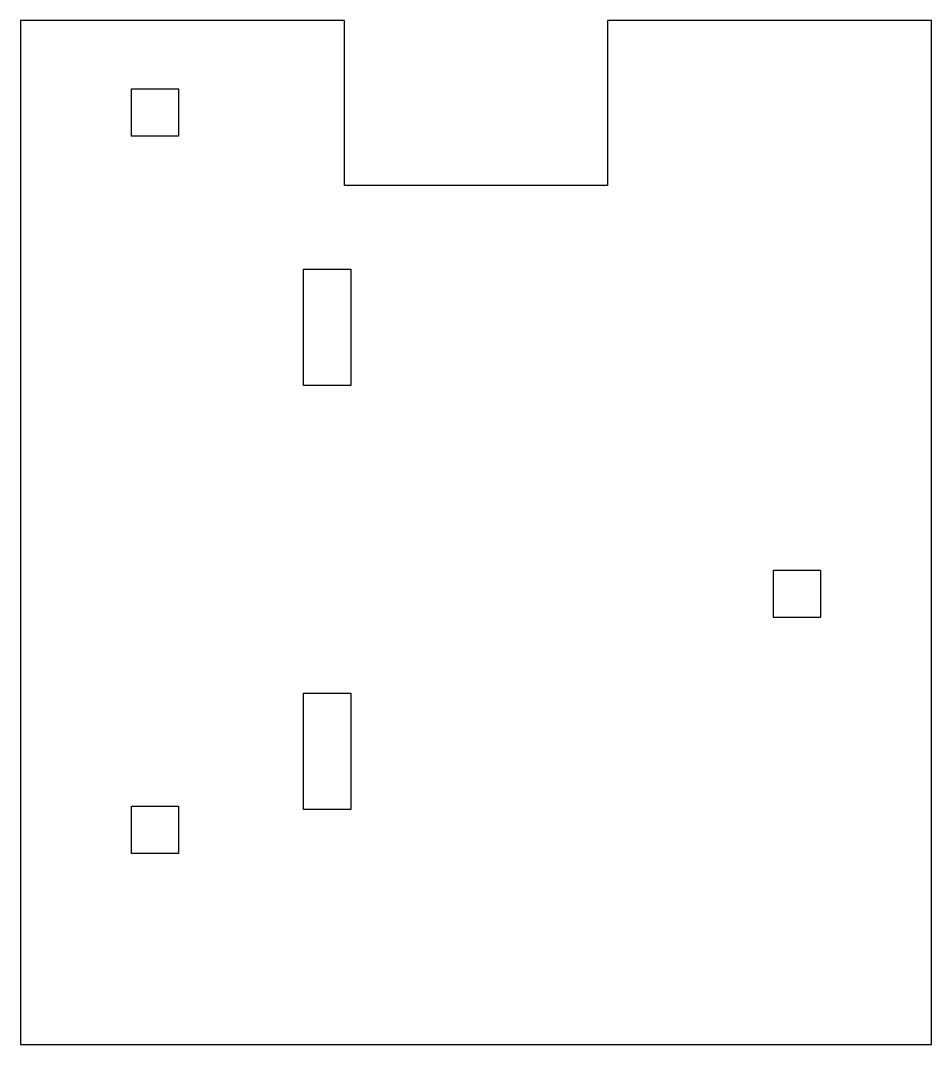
# Model space of a CAD drawing. Header units: metres. Extents: x -96 to 96, y -108 to 108.
import ezdxf

# ---------------------------------------------------------------- set-up
doc = ezdxf.new("R2010")
doc.units = ezdxf.units.M

msp = doc.modelspace()

# ---------------------------------------------------------------- linework, layer by layer
for p, q in [((-27.86, 108.5), (-96.5, 108.5)), ((-96.5, 108.5), (-96.5, -108.5)), ((-27.86, 73.5), (-27.86, 108.5)), ((96.5, 108.5), (27.86, 108.5)), ((27.86, 108.5), (27.86, 73.5)), ((96.5, -108.5), (96.5, 108.5)), ((-73, 84), (-73, 94)), ((-73, 94), (-63, 94)), ((-63, 94), (-63, 84)), ((-63, 84), (-73, 84)), ((27.86, 73.5), (-27.86, 73.5)), ((-36.51, 31.1754), (-36.51, 55.8246)), ((-36.51, 55.8246), (-26.51, 55.8246)), ((-26.51, 55.8246), (-26.51, 31.1754)), ((-26.51, 31.1754), (-36.51, 31.1754)), ((63, -18), (63, -8)), ((63, -8), (73, -8)), ((73, -8), (73, -18)), ((73, -18), (63, -18)), ((-36.51, -58.6746), (-36.51, -34.0254)), ((-36.51, -34.0254), (-26.51, -34.0254)), ((-26.51, -34.0254), (-26.51, -58.6746)), ((-73, -68), (-73, -58)), ((-73, -58), (-63, -58)), ((-63, -58), (-63, -68)), ((-26.51, -58.6746), (-36.51, -58.6746)), ((-63, -68), (-73, -68)), ((-96.5, -108.5), (96.5, -108.5))]:
    msp.add_line(p, q)

doc.saveas('drawing.dxf')
